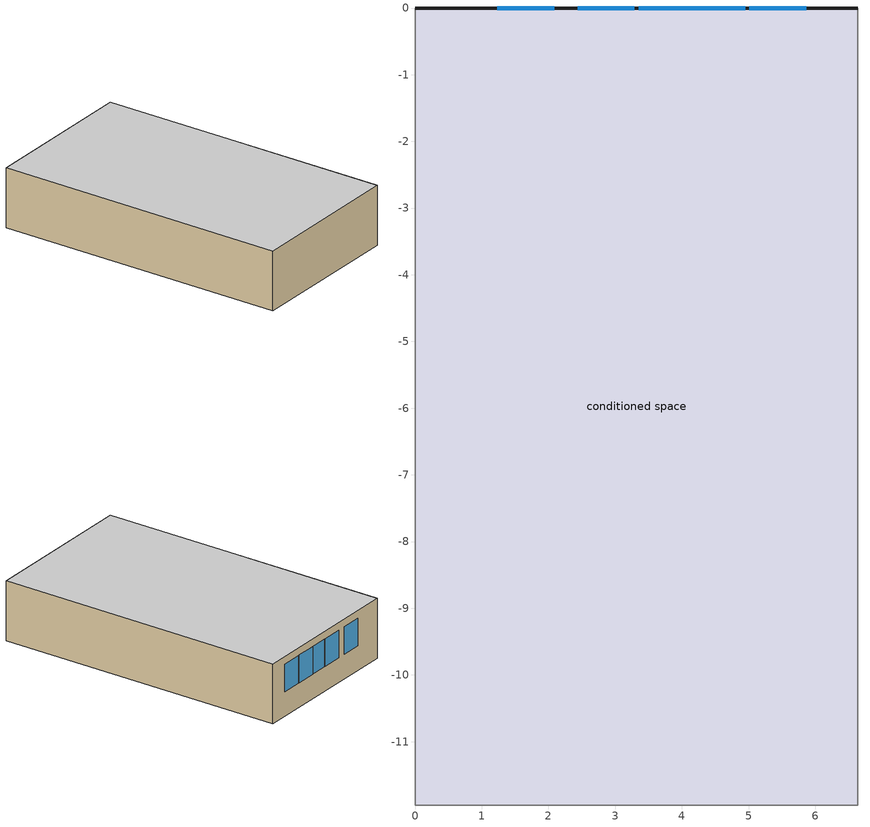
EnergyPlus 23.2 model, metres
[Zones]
conditioned space
 floor adiabatic: 0,-11.95 0,0 6.64,0 6.64,-11.95 z0
 wall outside: 6.64,0 0,0 z0:2.44
 wall adiabatic: 0,0 0,-11.95 6.64,-11.95 6.64,0 z0:2.44
 window: 5.86,0 5.01,0 / 4.95,0 4.1,0 / 4.2,0 3.35,0 / 3.29,0 2.44,0 / 2.09,0 1.23,0 z1:2.13
 ceiling adiabatic: 6.64,-11.95 6.64,0 0,0 0,-11.95 z2.44
[Building]
Building 1
[Zone]
conditioned space: Multiplier=1; Part of Total Floor Area=Yes
[Space]
conditioned space 1: Zone=conditioned space; Space Type=Space Type 1
[SpaceList]
Space Type 1: conditioned space 1
